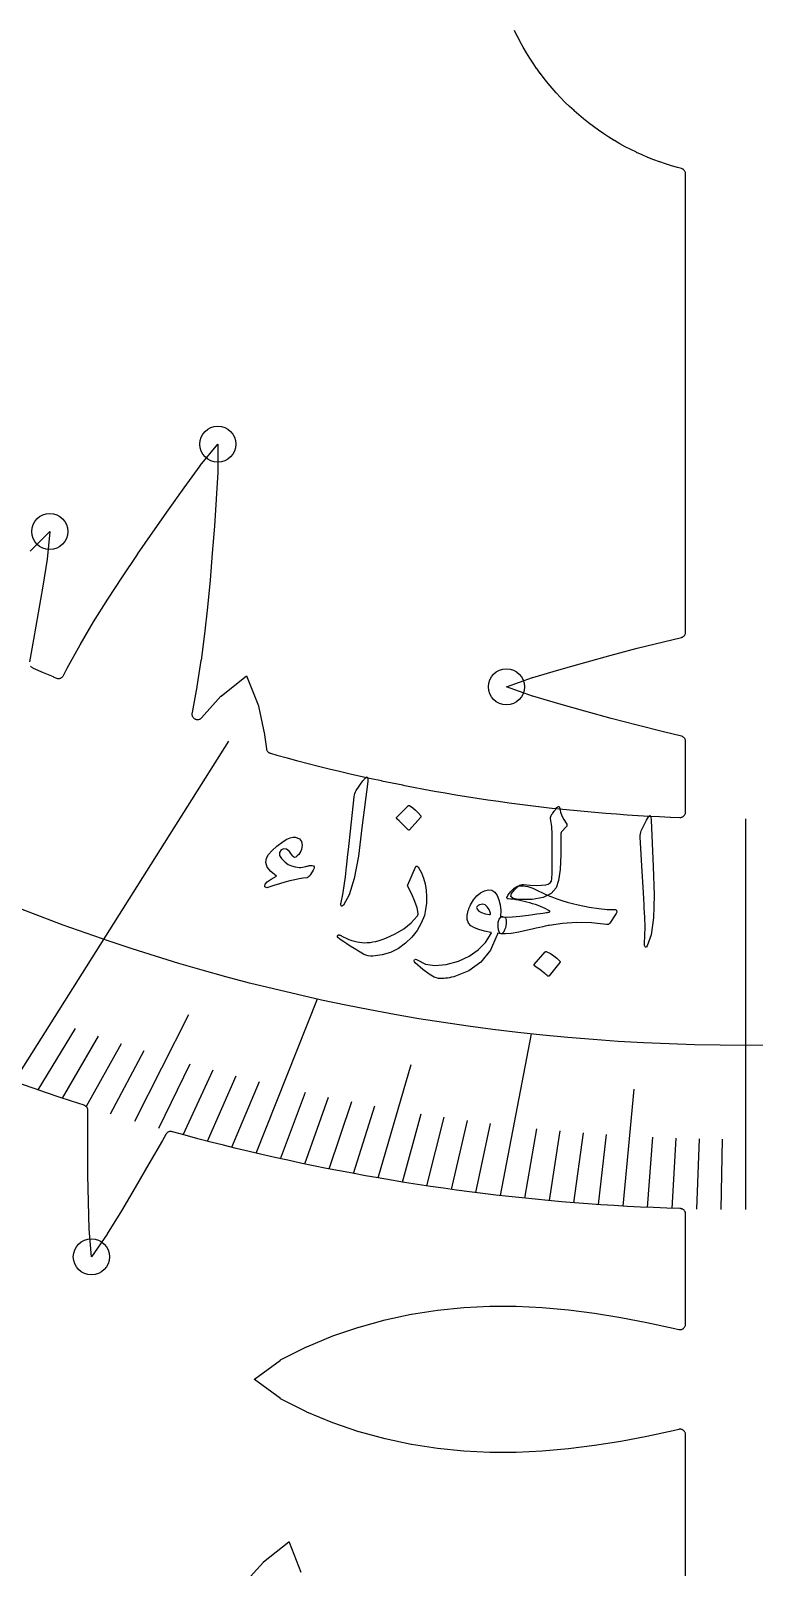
# Model space of a CAD drawing. Header units: millimetres. Extents: x -135 to 135, y -135 to 135.
# Drawn here: x -32.1 to 0.4, y -73.9 to -4.9 of the extents above; entities that cross this region are included whole.
import ezdxf

# ---------------------------------------------------------------- set-up
doc = ezdxf.new("R2010")
doc.units = ezdxf.units.MM
for name, color, linetype in [('CUT_INNER', 6, 'Continuous'), ('ENGRAVE', 7, 'Continuous'), ('ENGRAVE_FINE', 8, 'Continuous'), ('TEXT', 5, 'Continuous')]:
    doc.layers.add(name, color=color, linetype=linetype)

msp = doc.modelspace()

# ---------------------------------------------------------------- linework, layer by layer
at = {"layer": 'CUT_INNER'}
for points in [[(-32.0812, -33.4458), (-32.0655, -33.4636), (-32.0481, -33.4799), (-32.0293, -33.4945), (-32.0092, -33.5072), (-31.9879, -33.5179), (-31.9633, -33.5289), (-31.9619, -33.5296), (-31.5202, -33.7237), (-31.5188, -33.7243), (-31.076, -33.9158), (-31.0746, -33.9164), (-30.9263, -33.9794), (-30.9028, -33.988), (-30.8786, -33.9942), (-30.8538, -33.998), (-30.8289, -33.9993), (-30.8039, -33.9981), (-30.7791, -33.9944), (-30.7549, -33.9882), (-30.7313, -33.9796), (-30.7088, -33.9688), (-30.6875, -33.9557), (-30.6675, -33.9406), (-30.6492, -33.9235), (-30.6327, -33.9047), (-30.6181, -33.8843), (-30.6057, -33.8626), (-30.4375, -33.532), (-30.4356, -33.5283), (-29.8632, -32.4904), (-29.8614, -32.4872), (-29.2561, -31.4605), (-29.2546, -31.4579), (-28.6213, -30.4405), (-28.62, -30.4384), (-27.9638, -29.4287), (-27.9628, -29.4271), (-27.2886, -28.4232), (-27.2878, -28.4221), (-26.6003, -27.4231), (-25.9018, -26.426), (-25.1951, -25.4319), (-25.1943, -25.4308), (-24.4776, -24.4449), (-24.473, -24.439), (-23.6868, -23.4837), (-23.683, -23.4795), (-23.6827, -23.4851), (-23.681, -24.7224), (-23.6812, -24.7299), (-23.7526, -25.9467), (-23.7527, -25.948), (-23.8369, -27.1631), (-23.9295, -28.3766), (-24.032, -29.587), (-24.0321, -29.5884), (-24.1477, -30.7921), (-24.1479, -30.794), (-24.2813, -31.9909), (-24.2816, -31.9933), (-24.4375, -33.1815), (-24.4379, -33.1844), (-24.6214, -34.3622), (-24.622, -34.3657), (-24.838, -35.5311), (-24.8389, -35.5352), (-24.8398, -35.5393), (-24.8438, -35.5633), (-24.8455, -35.5875), (-24.8449, -35.6118), (-24.8419, -35.636), (-24.8365, -35.6597), (-24.8289, -35.6828), (-24.8191, -35.7051), (-24.8072, -35.7262), (-24.7932, -35.7462), (-24.7774, -35.7646), (-24.7598, -35.7815), (-24.7408, -35.7966), (-24.7203, -35.8097), (-24.6986, -35.8208), (-24.676, -35.8297), (-24.6526, -35.8364), (-24.6287, -35.8408), (-24.6045, -35.8429), (-24.5801, -35.8425), (-24.556, -35.8399), (-24.5322, -35.8348), (-24.509, -35.8275), (-24.4866, -35.818), (-24.4652, -35.8064), (-24.4451, -35.7927), (-24.4264, -35.7771), (-24.4094, -35.7598), (-23.5439, -34.7933), (-23.5403, -34.7895), (-23.5363, -34.7861), (-22.4032, -33.8828), (-22.3985, -33.8794), (-22.3962, -33.8846), (-21.8632, -35.2322), (-21.8615, -35.2371), (-21.8602, -35.2422), (-21.589, -36.5201), (-21.5874, -36.5297), (-21.5052, -37.1501), (-21.5008, -37.1739), (-21.4941, -37.1973), (-21.4853, -37.2199), (-21.4742, -37.2415), (-21.4611, -37.262), (-21.4461, -37.2811), (-21.4293, -37.2986), (-21.4109, -37.3145), (-21.3911, -37.3284), (-21.37, -37.3404), (-21.3478, -37.3503), (-21.3247, -37.358), (-21.0371, -37.4385), (-21.0357, -37.4389), (-20.5703, -37.5661), (-20.5688, -37.5665), (-20.1027, -37.6909), (-20.1012, -37.6913), (-19.6344, -37.8128), (-19.6329, -37.8132), (-19.1653, -37.9319), (-19.1638, -37.9322), (-18.6955, -38.048), (-18.694, -38.0484), (-18.225, -38.1613), (-18.2235, -38.1617), (-17.7538, -38.2717), (-17.7523, -38.272), (-17.2819, -38.3792), (-17.2804, -38.3795), (-16.8094, -38.4838), (-16.8079, -38.4841), (-16.3362, -38.5855), (-16.3347, -38.5858), (-15.8625, -38.6842), (-15.861, -38.6845), (-15.3881, -38.7801), (-15.3866, -38.7804), (-14.9131, -38.8731), (-14.9116, -38.8734), (-14.4376, -38.9631), (-14.4361, -38.9634), (-13.9616, -39.0503), (-13.9601, -39.0505), (-13.485, -39.1345), (-13.4835, -39.1347), (-13.0079, -39.2157), (-13.0064, -39.216), (-12.5304, -39.2941), (-12.5288, -39.2943), (-12.0523, -39.3695), (-12.0508, -39.3697), (-11.5738, -39.442), (-11.5723, -39.4422), (-11.0949, -39.5115), (-11.0934, -39.5118), (-10.6155, -39.5781), (-10.614, -39.5784), (-10.1358, -39.6418), (-10.1343, -39.642), (-9.6556, -39.7025), (-9.6541, -39.7027), (-9.1751, -39.7603), (-9.1736, -39.7605), (-8.6943, -39.8151), (-8.6928, -39.8153), (-8.2131, -39.867), (-8.2116, -39.8672), (-7.7317, -39.9159), (-7.7301, -39.9161), (-7.2499, -39.9619), (-7.2484, -39.962), (-6.7678, -40.0049), (-6.7663, -40.005), (-6.2855, -40.0449), (-6.284, -40.0451), (-5.803, -40.082), (-5.8015, -40.0821), (-5.3203, -40.1161), (-5.3187, -40.1162), (-4.8373, -40.1473), (-4.8358, -40.1474), (-4.3542, -40.1755), (-4.3526, -40.1756), (-3.8709, -40.2007), (-3.8693, -40.2008), (-3.3874, -40.223), (-3.3859, -40.2231), (-2.96, -40.2401), (-2.9348, -40.2398), (-2.9098, -40.237), (-2.8852, -40.2317), (-2.8613, -40.224), (-2.8382, -40.2139), (-2.8163, -40.2015), (-2.7958, -40.187), (-2.7768, -40.1705), (-2.7595, -40.1522), (-2.7442, -40.1323), (-2.731, -40.1109), (-2.72, -40.0882), (-2.7113, -40.0646), (-2.705, -40.0403), (-2.7013, -40.0154), (-2.7, -39.9903), (-2.7, -36.8313), (-2.7011, -36.8074), (-2.7046, -36.7838), (-2.7102, -36.7606), (-2.7181, -36.738), (-2.728, -36.7163), (-2.74, -36.6957), (-2.7539, -36.6762), (-2.7696, -36.6582), (-2.7869, -36.6418), (-2.8058, -36.6271), (-2.8259, -36.6143), (-2.8472, -36.6034), (-2.8694, -36.5946), (-2.8924, -36.588), (-3.6942, -36.3981), (-3.696, -36.3976), (-4.8683, -36.101), (-4.8697, -36.1006), (-6.0419, -35.7899), (-7.216, -35.4682), (-8.3901, -35.1377), (-8.3914, -35.1373), (-9.5611, -34.7946), (-9.5682, -34.7923), (-10.7326, -34.3738), (-10.7377, -34.3717), (-10.7326, -34.3695), (-9.5682, -33.9511), (-9.5611, -33.9487), (-8.3914, -33.606), (-8.3901, -33.6057), (-7.2177, -33.2756), (-6.0439, -32.954), (-4.8697, -32.6427), (-4.8683, -32.6423), (-3.696, -32.3457), (-3.6942, -32.3453), (-2.8924, -32.1553), (-2.8694, -32.1487), (-2.8472, -32.1399), (-2.8259, -32.129), (-2.8058, -32.1162), (-2.7869, -32.1015), (-2.7696, -32.0851), (-2.7539, -32.0671), (-2.74, -32.0477), (-2.728, -32.027), (-2.7181, -32.0053), (-2.7102, -31.9827), (-2.7046, -31.9595), (-2.7011, -31.9359), (-2.7, -31.912), (-2.7, -11.347), (-2.7013, -11.3218), (-2.7051, -11.2968), (-2.7114, -11.2724), (-2.7201, -11.2487), (-2.7312, -11.226), (-2.7445, -11.2046), (-2.7599, -11.1846), (-2.7773, -11.1663), (-2.7964, -11.1498), (-2.817, -11.1353), (-2.8391, -11.123), (-2.8622, -11.1129), (-2.8863, -11.1053), (-3.059, -11.0597), (-3.062, -11.0589), (-3.3295, -10.9813), (-3.3325, -10.9804), (-3.598, -10.8963), (-3.6009, -10.8953), (-3.8644, -10.8047), (-3.8672, -10.8037), (-4.1284, -10.7066), (-4.1312, -10.7055), (-4.3899, -10.6021), (-4.3927, -10.6009), (-4.6487, -10.4912), (-4.6515, -10.4899), (-4.9048, -10.3739), (-4.9076, -10.3726), (-5.1579, -10.2504), (-5.1607, -10.249), (-5.4079, -10.1208), (-5.4106, -10.1193), (-5.6547, -9.985), (-5.6573, -9.9835), (-5.898, -9.8432), (-5.9006, -9.8416), (-6.1378, -9.6955), (-6.1404, -9.6939), (-6.3739, -9.542), (-6.3764, -9.5402), (-6.6061, -9.3827), (-6.6086, -9.3809), (-6.8344, -9.2177), (-6.8369, -9.2159), (-7.0586, -9.0472), (-7.061, -9.0453), (-7.2785, -8.8713), (-7.2808, -8.8693), (-7.494, -8.69), (-7.4963, -8.688), (-7.705, -8.5034), (-7.7073, -8.5014), (-7.9114, -8.3118), (-7.9136, -8.3097), (-8.113, -8.1151), (-8.1151, -8.113), (-8.3097, -7.9136), (-8.3118, -7.9114), (-8.5014, -7.7073), (-8.5034, -7.705), (-8.688, -7.4963), (-8.69, -7.494), (-8.8693, -7.2808), (-8.8713, -7.2785), (-9.0453, -7.061), (-9.0472, -7.0586), (-9.2159, -6.8369), (-9.2177, -6.8344), (-9.3809, -6.6086), (-9.3827, -6.6061), (-9.5402, -6.3764), (-9.542, -6.3739), (-9.6939, -6.1404), (-9.6955, -6.1378), (-9.8416, -5.9006), (-9.8432, -5.898), (-9.9835, -5.6573), (-9.985, -5.6547), (-10.1193, -5.4106), (-10.1208, -5.4079), (-10.249, -5.1607), (-10.2504, -5.1579), (-10.3726, -4.9076)], [(-32.1032, -28.2791), (-31.2271, -27.4054), (-31.2229, -27.4016), (-31.2232, -27.4068), (-31.3428, -28.6387), (-31.3438, -28.6462), (-31.5341, -29.8501), (-31.5343, -29.8514), (-31.7372, -31.0524), (-31.9483, -32.251), (-32.1318, -33.2443)], [(-2.7, -75.3792), (-2.7, -67.9562), (-2.7013, -67.9312), (-2.705, -67.9064), (-2.7112, -67.8821), (-2.7198, -67.8586), (-2.7307, -67.8361), (-2.7438, -67.8148), (-2.759, -67.7949), (-2.7761, -67.7766), (-2.7949, -67.7601), (-2.8153, -67.7455), (-2.8371, -67.7331), (-2.8599, -67.7229), (-2.8837, -67.7151), (-2.9082, -67.7097), (-2.933, -67.7067), (-2.9581, -67.7063), (-2.983, -67.7084), (-3.0076, -67.7129), (-3.2601, -67.7727), (-3.2625, -67.7733), (-4.4337, -68.0267), (-4.4367, -68.0273), (-5.6073, -68.2514), (-5.6109, -68.252), (-6.781, -68.4412), (-6.7851, -68.4418), (-7.9546, -68.591), (-7.9593, -68.5915), (-9.1282, -68.6958), (-9.1335, -68.6962), (-10.3019, -68.7509), (-10.3076, -68.751), (-11.4756, -68.7519), (-11.4817, -68.7518), (-12.6493, -68.695), (-12.6558, -68.6945), (-13.8231, -68.5766), (-13.8298, -68.5757), (-14.9969, -68.3934), (-15.0038, -68.3922), (-16.1708, -68.1424), (-16.1778, -68.1406), (-17.3446, -67.8197), (-17.3518, -67.8175), (-18.5183, -67.4205), (-18.5259, -67.4176), (-19.6916, -66.9353), (-19.7004, -66.9312), (-20.8653, -66.3399), (-20.8699, -66.3374), (-20.8742, -66.3344), (-22.0389, -65.4723), (-22.0434, -65.4687), (-22.0389, -65.465), (-20.8742, -64.6029), (-20.8699, -64.6), (-20.8653, -64.5974), (-19.7004, -64.0061), (-19.6916, -64.0021), (-18.5259, -63.5197), (-18.5183, -63.5169), (-17.3518, -63.1198), (-17.3446, -63.1176), (-16.1778, -62.7967), (-16.1708, -62.795), (-15.0038, -62.5452), (-14.9969, -62.5439), (-13.8298, -62.3616), (-13.8231, -62.3608), (-12.6558, -62.2428), (-12.6493, -62.2423), (-11.4817, -62.1856), (-11.4756, -62.1854), (-10.3076, -62.1863), (-10.3019, -62.1865), (-9.1335, -62.2412), (-9.1282, -62.2415), (-7.9593, -62.3458), (-7.9546, -62.3463), (-6.7851, -62.4956), (-6.781, -62.4961), (-5.6109, -62.6854), (-5.6073, -62.686), (-4.4367, -62.91), (-4.4337, -62.9106), (-3.2625, -63.1641), (-3.2601, -63.1646), (-3.0076, -63.2245), (-2.983, -63.229), (-2.9581, -63.2311), (-2.933, -63.2306), (-2.9082, -63.2277), (-2.8837, -63.2222), (-2.8599, -63.2144), (-2.8371, -63.2042), (-2.8153, -63.1918), (-2.7949, -63.1773), (-2.7761, -63.1608), (-2.759, -63.1425), (-2.7438, -63.1226), (-2.7307, -63.1013), (-2.7198, -63.0787), (-2.7112, -63.0552), (-2.705, -63.0309), (-2.7013, -63.0062), (-2.7, -62.9812), (-2.7, -58.0507), (-2.7012, -58.0266), (-2.7046, -58.0028), (-2.7104, -57.9794), (-2.7184, -57.9566), (-2.7285, -57.9348), (-2.7407, -57.914), (-2.7548, -57.8945), (-2.7708, -57.8764), (-2.7884, -57.86), (-2.8075, -57.8453), (-2.828, -57.8325), (-2.8496, -57.8218), (-2.8721, -57.8132), (-2.8953, -57.8068), (-2.9191, -57.8026), (-2.9431, -57.8008), (-2.957, -57.8004), (-3.5483, -57.7805), (-4.1395, -57.7569), (-4.7305, -57.7297), (-5.3213, -57.6988), (-5.912, -57.6644), (-6.5024, -57.6263), (-7.0925, -57.5846), (-7.6824, -57.5392), (-8.2721, -57.4903), (-8.8614, -57.4377), (-9.4503, -57.3816), (-10.0389, -57.3218), (-10.6272, -57.2584), (-11.215, -57.1913), (-11.8024, -57.1207), (-12.3894, -57.0465), (-12.9759, -56.9687), (-13.5619, -56.8873), (-14.1474, -56.8023), (-14.7324, -56.7137), (-15.3168, -56.6215), (-15.9006, -56.5257), (-16.4839, -56.4263), (-17.0665, -56.3234), (-17.6485, -56.2169), (-18.2298, -56.1068), (-18.8104, -55.9932), (-19.3903, -55.876), (-19.9695, -55.7552), (-20.548, -55.6309), (-21.1256, -55.5031), (-21.7025, -55.3717), (-22.2785, -55.2368), (-22.8538, -55.0983), (-23.4281, -54.9563), (-24.0016, -54.8108), (-24.5741, -54.6618), (-25.1458, -54.5092), (-25.7165, -54.3532), (-25.7332, -54.3485), (-25.7565, -54.3432), (-25.7801, -54.3401), (-25.8039, -54.3393), (-25.8277, -54.3407), (-25.8512, -54.3444), (-25.8743, -54.3504), (-25.8967, -54.3585), (-25.9183, -54.3687), (-25.9387, -54.3809), (-25.958, -54.395), (-25.9757, -54.4109), (-25.9919, -54.4283), (-26.0064, -54.4473), (-26.019, -54.4675), (-26.1713, -54.7409), (-26.172, -54.7421), (-26.7743, -55.7947), (-27.3876, -56.8463), (-28.0095, -57.8956), (-28.0101, -57.8968), (-28.6426, -58.9387), (-28.6467, -58.9449), (-29.351, -59.9622), (-29.3545, -59.9667), (-29.3551, -59.9615), (-29.4595, -58.7282), (-29.4599, -58.7207), (-29.4897, -57.5022), (-29.4897, -57.5009), (-29.5066, -56.283), (-29.5149, -55.066), (-29.5132, -53.8512), (-29.5132, -53.8498), (-29.5075, -53.4051), (-29.5084, -53.3806), (-29.5117, -53.3564), (-29.5173, -53.3325), (-29.5252, -53.3094), (-29.5354, -53.2871), (-29.5477, -53.2659), (-29.562, -53.2461), (-29.5782, -53.2277), (-29.5961, -53.211), (-29.6156, -53.1961), (-29.6364, -53.1832), (-29.6583, -53.1724), (-29.6813, -53.1638), (-29.683, -53.1632), (-30.2454, -52.9794), (-30.8066, -52.7921), (-31.3666, -52.6013), (-31.9255, -52.4072), (-32.4832, -52.2095)], [(-22.5176, -74.6423), (-21.6406, -73.674), (-21.637, -73.6703), (-21.633, -73.6669), (-20.4948, -72.77), (-20.4901, -72.7667), (-20.4878, -72.7719), (-19.9625, -74.1225)]]:
    msp.add_lwpolyline(points, dxfattribs=at)
at = {"layer": 'ENGRAVE'}
for points in [[(-32.815, -52.0901), (-23.189, -36.8099)], [(0, -57.8458), (0, -40.2958)], [(-21.966, -55.3104), (-19.2126, -48.3776)], [(-11.008, -57.2154), (-9.6111, -49.9546)]]:
    msp.add_lwpolyline(points, dxfattribs=at)
for centre, radius in [((0, 38.5771), 89.0519), ((-23.6827, -23.4787), 0.81), ((-31.2226, -27.4009), 0.81), ((-10.7386, -34.3717), 0.81), ((-29.3546, -59.9675), 0.81)]:
    msp.add_circle(centre, radius, dxfattribs=at)
at = {"layer": 'ENGRAVE_FINE'}
for points in [[(-27.4084, -53.8683), (-24.9781, -49.0919)], [(-31.737, -52.4731), (-30.0647, -49.7081)], [(-30.6573, -52.8423), (-29.0379, -50.0511)], [(-29.5759, -53.1978), (-28.01, -50.3813)], [(-28.4929, -53.5398), (-26.9809, -50.6988)], [(-26.3225, -54.1834), (-24.9197, -51.2959)], [(-25.2352, -54.485), (-23.8877, -51.5757)], [(-16.4966, -56.4241), (-15.0092, -51.3367)], [(-24.1466, -54.7734), (-22.8548, -51.8431)], [(-23.0569, -55.0485), (-21.8211, -52.0981)], [(-20.874, -55.5592), (-19.7514, -52.5713)], [(-19.781, -55.795), (-18.7155, -52.7896)], [(-18.6871, -56.0176), (-17.679, -52.9958)], [(-5.507, -57.6884), (-5.0063, -52.4432)], [(-17.5923, -56.2274), (-16.6419, -53.19)], [(-15.4002, -56.608), (-14.5662, -53.5423)], [(-14.3031, -56.779), (-13.5276, -53.7005)], [(-13.2053, -56.9373), (-12.4886, -53.8469)], [(-12.1069, -57.0827), (-11.4492, -53.9814)], [(-9.9086, -57.3353), (-9.3693, -54.215)], [(-8.8087, -57.4426), (-8.329, -54.3141)], [(-7.7085, -57.5372), (-7.2884, -54.4016)], [(-6.6079, -57.6191), (-6.2476, -54.4773)], [(-4.4059, -57.7451), (-4.1655, -54.5937)], [(-3.3046, -57.7891), (-3.1242, -54.6344)], [(-2.2031, -57.8206), (-2.0829, -54.6635)], [(-1.1016, -57.8395), (-1.0414, -54.681)]]:
    msp.add_lwpolyline(points, dxfattribs=at)
at = {"layer": 'TEXT'}
for points in [[(-17.1735, -38.5977), (-17.0642, -38.4611), (-16.9918, -38.4205), (-16.9562, -38.4762), (-16.9571, -38.6282), (-17.2173, -40.7009), (-17.3757, -41.9732), (-17.5653, -42.9758), (-17.7896, -43.7082), (-18.0503, -44.1697), (-18.0871, -44.2041), (-18.1167, -44.2204), (-18.139, -44.2188), (-18.1541, -44.1992), (-18.1635, -44.1716), (-18.1672, -44.1376), (-18.1649, -44.0974), (-18.1569, -44.0508), (-18.078, -43.6915), (-18.011, -43.3068), (-17.9557, -42.8968), (-17.9118, -42.4613), (-17.8981, -42.348), (-17.8643, -42.0413), (-17.8098, -41.5413), (-17.7339, -40.848), (-17.5739, -39.3086), (-17.5599, -39.228), (-17.5393, -39.1554), (-17.5123, -39.0908), (-17.4787, -39.0341)], [(-15.153, -39.7118), (-15.141, -39.7033), (-15.1258, -39.6998), (-15.1075, -39.7012), (-15.0859, -39.7075), (-14.943, -39.803), (-14.8116, -39.9111), (-14.6916, -40.0319), (-14.5829, -40.1655), (-14.5735, -40.1845), (-14.571, -40.2022), (-14.5756, -40.2187), (-14.5873, -40.2338), (-15.0858, -40.7969), (-15.1029, -40.8093), (-15.1218, -40.8095), (-15.1426, -40.7974), (-15.1652, -40.7731), (-15.1848, -40.7521), (-15.216, -40.7202), (-15.2586, -40.6774), (-15.3128, -40.6237), (-15.3794, -40.5589), (-15.4593, -40.4827), (-15.5526, -40.3952), (-15.6592, -40.2962), (-15.6728, -40.2805), (-15.6784, -40.2664), (-15.6759, -40.2539), (-15.6654, -40.243)], [(-8.6973, -42.9782), (-8.6898, -42.7335), (-8.6845, -42.4757), (-8.6813, -42.2049), (-8.6802, -41.921), (-8.6814, -41.623), (-8.6854, -41.3097), (-8.6921, -40.9812), (-8.7013, -40.6374), (-8.7599, -40.2806), (-8.7559, -40.2351), (-8.7461, -40.1924), (-8.7305, -40.1525), (-8.7091, -40.1154), (-8.6965, -40.0965), (-8.6788, -40.0717), (-8.6559, -40.0411), (-8.6278, -40.0047), (-8.5949, -39.9619), (-8.5578, -39.912), (-8.5164, -39.8551), (-8.4707, -39.7912), (-8.4549, -39.7705), (-8.4366, -39.7564), (-8.4161, -39.749), (-8.3933, -39.7483), (-8.3753, -39.7545), (-8.3611, -39.7688), (-8.3509, -39.7913), (-8.3445, -39.8218), (-8.3071, -39.9939), (-8.2467, -40.163), (-8.1633, -40.3291), (-8.0568, -40.4921), (-8.0303, -40.5375), (-8.023, -40.5809), (-8.0348, -40.6224), (-8.0659, -40.6619), (-8.2613, -40.8894), (-8.2781, -40.9181), (-8.2908, -40.9567), (-8.2995, -41.0055), (-8.3041, -41.0642), (-8.2989, -41.9004), (-8.3311, -42.5683), (-8.4024, -43.0678), (-8.5137, -43.3988), (-8.7343, -43.6537), (-9.0899, -43.8261), (-9.5805, -43.9142), (-10.2055, -43.9157), (-10.4323, -43.8745), (-10.5357, -43.7886), (-10.5159, -43.6584), (-10.3733, -43.4839), (-10.3495, -43.4615), (-10.3262, -43.4396), (-10.3036, -43.4181), (-10.2815, -43.3971), (-10.2601, -43.3765), (-10.2393, -43.3563), (-10.219, -43.3367), (-10.1994, -43.3175), (-10.1525, -43.2821), (-10.0988, -43.2593), (-10.0382, -43.2491), (-9.9706, -43.2515), (-9.6697, -43.278), (-9.4031, -43.2888), (-9.1708, -43.2841), (-8.973, -43.2644), (-8.8593, -43.2346), (-8.7755, -43.1769), (-8.7215, -43.0914), (-8.6973, -42.9782)], [(-4.4581, -40.3596), (-4.3723, -40.2071), (-4.3074, -40.1554), (-4.2632, -40.2046), (-4.2395, -40.3547), (-4.1609, -42.4422), (-4.1114, -43.7233), (-4.1362, -44.7434), (-4.239, -45.5025), (-4.4215, -46.0001), (-4.4523, -46.0399), (-4.4789, -46.0609), (-4.5012, -46.0629), (-4.5192, -46.046), (-4.533, -46.0202), (-4.5421, -45.9873), (-4.5464, -45.9472), (-4.546, -45.8999), (-4.5263, -45.5327), (-4.5224, -45.1422), (-4.5342, -44.7286), (-4.5613, -44.2918), (-4.5662, -44.1777), (-4.5824, -43.8696), (-4.6096, -43.3673), (-4.6469, -42.671), (-4.7381, -41.126), (-4.7374, -41.0442), (-4.7288, -40.9692), (-4.7126, -40.901), (-4.6886, -40.8397)], [(-19.5275, -42.8035), (-19.5635, -42.8549), (-19.6001, -42.8952), (-19.6374, -42.9245), (-19.6753, -42.9426), (-19.8488, -42.9639), (-20.0353, -42.9948), (-20.235, -43.0352), (-20.448, -43.0849), (-20.6745, -43.1445), (-20.9147, -43.2143), (-21.1687, -43.2942), (-21.4368, -43.384), (-21.4814, -43.3921), (-21.5186, -43.389), (-21.5484, -43.3746), (-21.5707, -43.3489), (-21.576, -43.3393), (-21.5795, -43.3312), (-21.5811, -43.3248), (-21.5809, -43.3199), (-21.5611, -43.2296), (-21.4653, -43.1264), (-21.2939, -43.01), (-21.0475, -42.8799), (-21.3072, -42.6702), (-21.4684, -42.4647), (-21.5318, -42.2639), (-21.4978, -42.0681), (-21.4062, -41.9019), (-21.2521, -41.7226), (-21.036, -41.5298), (-20.7584, -41.3231), (-20.585, -41.2183), (-20.4335, -41.1504), (-20.3037, -41.1195), (-20.1954, -41.1257), (-20.0235, -41.1996), (-19.9229, -41.3167), (-19.8935, -41.4772), (-19.9355, -41.6811), (-19.9639, -41.7539), (-20.0041, -41.826), (-20.0562, -41.8972), (-20.1202, -41.9677), (-20.1823, -42.0173), (-20.239, -42.032), (-20.2903, -42.012), (-20.3361, -41.9572), (-20.4724, -41.7732), (-20.6012, -41.6685), (-20.723, -41.6431), (-20.8381, -41.6972), (-20.9168, -41.8106), (-20.9144, -41.9406), (-20.8306, -42.0873), (-20.6649, -42.2504), (-20.5296, -42.3451), (-20.377, -42.4154), (-20.2072, -42.4613), (-20.0203, -42.4825), (-19.9569, -42.4812), (-19.8886, -42.4734), (-19.8155, -42.459), (-19.7375, -42.4382), (-19.696, -42.4273), (-19.6559, -42.4176), (-19.6172, -42.4093), (-19.5799, -42.4022), (-19.5447, -42.3968), (-19.5122, -42.3934), (-19.4823, -42.3921), (-19.4552, -42.3929), (-19.3912, -42.411), (-19.3623, -42.4523), (-19.3684, -42.5169), (-19.4097, -42.6047)], [(-14.8118, -42.4633), (-14.8043, -42.449), (-14.7964, -42.4381), (-14.7881, -42.4304), (-14.7793, -42.4261), (-14.7557, -42.4282), (-14.7291, -42.4439), (-14.6997, -42.4729), (-14.6673, -42.5155), (-14.5486, -42.724), (-14.455, -42.9568), (-14.3866, -43.2141), (-14.3433, -43.496), (-14.3229, -43.7948), (-14.3288, -44.0847), (-14.3611, -44.3656), (-14.4202, -44.6376), (-14.5585, -44.9853), (-14.7441, -45.3095), (-14.9775, -45.61), (-15.2592, -45.8862), (-15.5813, -46.1237), (-15.9341, -46.2994), (-16.3173, -46.413), (-16.7304, -46.4641), (-16.8388, -46.4649), (-16.9441, -46.4499), (-17.0463, -46.4192), (-17.1453, -46.3728), (-17.3686, -46.2437), (-17.5693, -46.1246), (-17.7475, -46.0156), (-17.9034, -45.9168), (-18.0364, -45.8285), (-18.1462, -45.751), (-18.2328, -45.6842), (-18.2964, -45.6284), (-18.3087, -45.6126), (-18.3168, -45.5979), (-18.3205, -45.584), (-18.32, -45.5711), (-18.3148, -45.5554), (-18.3067, -45.5414), (-18.2956, -45.5291), (-18.2816, -45.5186), (-18.2649, -45.5119), (-18.2462, -45.5111), (-18.2254, -45.5161), (-18.2025, -45.5271), (-18.0636, -45.5969), (-17.9295, -45.6584), (-17.8003, -45.7116), (-17.676, -45.7564), (-17.5556, -45.7932), (-17.4381, -45.8222), (-17.3234, -45.8434), (-17.2116, -45.8568), (-17.0986, -45.8621), (-16.9799, -45.8593), (-16.8558, -45.8481), (-16.7263, -45.8287), (-16.5912, -45.8005), (-16.4505, -45.7629), (-16.3043, -45.7159), (-16.1526, -45.6594), (-15.7215, -45.4655), (-15.3429, -45.2366), (-15.0166, -44.9732), (-14.7423, -44.676), (-14.7237, -44.6513), (-14.7107, -44.6213), (-14.7034, -44.5859), (-14.7016, -44.5452), (-14.749, -44.2948), (-14.8417, -44.0092), (-14.9792, -43.6882), (-15.1607, -43.3317), (-15.1674, -43.3099), (-15.1704, -43.291), (-15.1696, -43.275), (-15.165, -43.2618)], [(-9.3072, -43.5262), (-9.1145, -43.6258), (-8.9124, -43.7195), (-8.7007, -43.8072), (-8.4795, -43.889), (-8.25, -43.9651), (-8.0133, -44.0358), (-7.7694, -44.1013), (-7.5184, -44.1612), (-7.0317, -44.2631), (-6.598, -44.3313), (-6.218, -44.3665), (-5.892, -44.3695), (-5.8571, -44.372), (-5.8291, -44.3825), (-5.8081, -44.401), (-5.7939, -44.4275), (-5.787, -44.4583), (-5.7876, -44.4897), (-5.7957, -44.5216), (-5.8113, -44.554), (-6.0987, -44.9847), (-6.1264, -45.0189), (-6.1606, -45.0398), (-6.2014, -45.0474), (-6.2488, -45.0417), (-6.929, -44.9764), (-7.5846, -44.961), (-8.2168, -44.9961), (-8.8267, -45.0823), (-8.8607, -45.0875), (-8.9192, -45.0992), (-9.0021, -45.1172), (-9.1096, -45.1416), (-9.2417, -45.1723), (-9.3984, -45.2091), (-9.5798, -45.2518), (-9.786, -45.3004), (-10.1858, -45.3875), (-10.5185, -45.4428), (-10.7837, -45.4669), (-10.9808, -45.4607), (-11.0278, -45.4363), (-11.0657, -45.3767), (-11.0946, -45.2819), (-11.1144, -45.1519), (-11.1082, -44.946), (-11.0659, -44.8028), (-10.9876, -44.7221), (-10.8733, -44.7039), (-10.7037, -44.7088), (-10.4597, -44.697), (-10.1416, -44.6679), (-9.7498, -44.6206), (-9.5523, -44.5952), (-9.3796, -44.5724), (-9.2315, -44.5524), (-9.108, -44.5353), (-9.0096, -44.5212), (-8.9368, -44.5101), (-8.8896, -44.5021), (-8.8679, -44.4972), (-8.8595, -44.4941), (-8.8522, -44.4914), (-8.8461, -44.4891), (-8.8411, -44.4873), (-8.8366, -44.4859), (-8.8323, -44.485), (-8.8279, -44.4847), (-8.8237, -44.4848), (-8.7964, -44.4749), (-8.7849, -44.4633), (-8.7894, -44.45), (-8.8098, -44.4351), (-8.9009, -44.3803), (-8.9976, -44.3284), (-9.0998, -44.2796), (-9.2076, -44.2338), (-9.321, -44.1904), (-9.4398, -44.1489), (-9.5642, -44.1093), (-9.694, -44.0714), (-9.8216, -44.0366), (-9.948, -44.0049), (-10.0731, -43.9763), (-10.197, -43.951), (-10.3186, -43.9294), (-10.4371, -43.9124), (-10.5524, -43.8999), (-10.6645, -43.8919), (-10.6929, -43.8844), (-10.711, -43.8709), (-10.7186, -43.8511), (-10.7158, -43.8253), (-10.6956, -43.7813), (-10.6725, -43.7388), (-10.6463, -43.6978), (-10.6172, -43.6582), (-10.5855, -43.619), (-10.5515, -43.5789), (-10.5154, -43.5381), (-10.4771, -43.4964), (-10.3948, -43.4186), (-10.3152, -43.3607), (-10.2383, -43.3228), (-10.1638, -43.3048), (-9.9811, -43.3026), (-9.7777, -43.3389), (-9.5531, -43.4135), (-9.3072, -43.5262)], [(-11.1647, -45.5307), (-11.4595, -46.1964), (-11.8804, -46.7295), (-12.4286, -47.1282), (-13.1041, -47.3899), (-13.1969, -47.4125), (-13.288, -47.4315), (-13.3775, -47.4469), (-13.4654, -47.4587), (-13.551, -47.4665), (-13.6337, -47.4698), (-13.7134, -47.4687), (-13.7903, -47.4631), (-13.9749, -47.407), (-14.2096, -47.2722), (-14.4933, -47.0585), (-14.8248, -46.7652), (-14.8589, -46.7254), (-14.8767, -46.6894), (-14.8784, -46.6573), (-14.8639, -46.6291), (-14.8393, -46.6097), (-14.8103, -46.604), (-14.7769, -46.6119), (-14.7392, -46.6335), (-14.3748, -46.819), (-13.9424, -46.8901), (-13.4438, -46.8459), (-12.8809, -46.6851), (-12.411, -46.4679), (-12.0102, -46.1882), (-11.6785, -45.8472), (-11.4154, -45.4456), (-11.4149, -45.4301), (-11.4181, -45.4174), (-11.4249, -45.4073), (-11.4354, -45.4), (-11.7282, -45.3425), (-11.9745, -45.2734), (-12.1742, -45.1931), (-12.3273, -45.1021), (-12.4379, -44.9795), (-12.4952, -44.8239), (-12.4996, -44.6354), (-12.4512, -44.414), (-12.4419, -44.3851), (-12.4316, -44.3558), (-12.4201, -44.3261), (-12.4075, -44.296), (-12.3937, -44.2651), (-12.3786, -44.2327), (-12.3622, -44.199), (-12.3445, -44.1638), (-12.2097, -43.9386), (-12.0605, -43.7572), (-11.8968, -43.6196), (-11.7185, -43.5257), (-11.5444, -43.485), (-11.3932, -43.5072), (-11.2645, -43.5924), (-11.1581, -43.7408), (-11.0739, -43.9386), (-11.0195, -44.1622), (-10.9951, -44.4117), (-11.0008, -44.6872), (-10.984, -44.6891), (-10.9677, -44.6905), (-10.9519, -44.6912), (-10.9365, -44.6914), (-10.9211, -44.6915), (-10.9052, -44.6923), (-10.8889, -44.6936), (-10.8722, -44.6955), (-10.8163, -44.7151), (-10.7764, -44.7572), (-10.7523, -44.8219), (-10.744, -44.9091), (-10.748, -45.0033), (-10.7617, -45.0973), (-10.7852, -45.1911), (-10.8185, -45.2848), (-10.8567, -45.366), (-10.8951, -45.4226), (-10.9336, -45.4545), (-10.9722, -45.4618), (-11.1352, -45.4403), (-11.1383, -45.4555), (-11.1442, -45.4756), (-11.153, -45.5006), (-11.1647, -45.5307)], [(-11.4469, -44.5327), (-11.5147, -44.3664), (-11.5968, -44.244), (-11.6935, -44.1656), (-11.8049, -44.131), (-11.8756, -44.1391), (-11.9404, -44.1587), (-11.9993, -44.1899), (-12.0524, -44.2326), (-12.0711, -44.2567), (-12.0773, -44.2847), (-12.0712, -44.3167), (-12.0526, -44.3527), (-11.9763, -44.4415), (-11.8571, -44.5117), (-11.695, -44.563), (-11.4902, -44.5954), (-11.4684, -44.5941), (-11.4539, -44.5832), (-11.4468, -44.5628), (-11.4469, -44.5327)], [(-8.9965, -46.2769), (-8.9846, -46.2675), (-8.9687, -46.2628), (-8.949, -46.2627), (-8.9254, -46.2673), (-8.7639, -46.3514), (-8.6133, -46.449), (-8.4737, -46.5601), (-8.3449, -46.6848), (-8.3329, -46.703), (-8.3286, -46.7205), (-8.3319, -46.7372), (-8.3428, -46.7532), (-8.8181, -47.3542), (-8.835, -47.368), (-8.8551, -47.3696), (-8.8784, -47.3592), (-8.9049, -47.3367), (-8.9278, -47.3173), (-8.9641, -47.2879), (-9.0137, -47.2485), (-9.0766, -47.1992), (-9.1538, -47.1398), (-9.2464, -47.07), (-9.3544, -46.99), (-9.4775, -46.8995), (-9.4936, -46.8849), (-9.5009, -46.8713), (-9.4995, -46.8586), (-9.4894, -46.8469)]]:
    msp.add_lwpolyline(points, close=True, dxfattribs=at)

doc.saveas('drawing.dxf')
